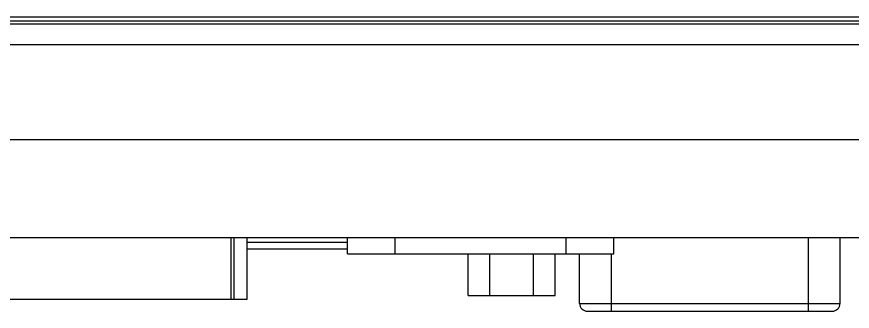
# Model space of a CAD drawing. Header units: millimetres. Extents: x 4086 to 8318, y 123 to 1549.
# Drawn here: x 7026.9 to 7079.7, y 427.8 to 446.4 of the extents above; entities that cross this region are included whole.
import ezdxf

# ---------------------------------------------------------------- set-up
doc = ezdxf.new("R2010")
doc.units = ezdxf.units.MM
doc.layers.add('20_ALL_FEATURES', color=7, linetype='Continuous')

msp = doc.modelspace()

# ---------------------------------------------------------------- linework, layer by layer
at = {"layer": '20_ALL_FEATURES', "color": 7, "linetype": 'Continuous'}
for p, q in [((6861.923, 446.408), (7188.523, 446.408)), ((6873.073, 446.158), (7177.373, 446.158)), ((6873.073, 445.958), (7177.373, 445.958)), ((6871.873, 444.658), (7178.573, 444.658)), ((6861.723, 438.658), (7188.723, 438.658)), ((7187.373, 432.458), (6863.073, 432.458)), ((7040.475, 428.597), (7040.475, 432.458)), ((7040.675, 428.597), (7040.675, 432.458)), ((7041.475, 428.597), (7041.475, 432.458)), ((7047.823, 431.458), (7047.823, 432.458)), ((7050.823, 431.458), (7050.823, 432.458)), ((7061.623, 431.458), (7061.623, 432.458)), ((7064.623, 431.458), (7064.623, 432.458)), ((7076.897, 427.838), (7076.897, 432.458)), ((7078.897, 428.338), (7078.897, 432.458)), ((7047.823, 432.183), (7041.475, 432.183)), ((7047.823, 431.758), (7041.475, 431.758)), ((7047.823, 431.458), (7064.623, 431.458)), ((7055.435, 428.838), (7055.435, 431.458)), ((7056.806, 428.838), (7056.806, 431.458)), ((7059.549, 428.838), (7059.549, 431.458)), ((7060.92, 428.838), (7060.92, 431.458)), ((7062.458, 428.338), (7062.458, 431.458)), ((7064.458, 431.458), (7064.458, 427.838)), ((7055.435, 428.838), (7060.92, 428.838)), ((7024.505, 428.597), (7041.475, 428.597)), ((7062.458, 428.338), (7078.897, 428.338)), ((7062.958, 427.838), (7078.397, 427.838))]:
    msp.add_line(p, q, dxfattribs=at)
for centre, start, end in [((7062.958, 428.338), 180, 270), ((7078.397, 428.338), 270, 0)]:
    msp.add_arc(centre, 0.5, start, end, dxfattribs=at)

doc.saveas('drawing.dxf')
